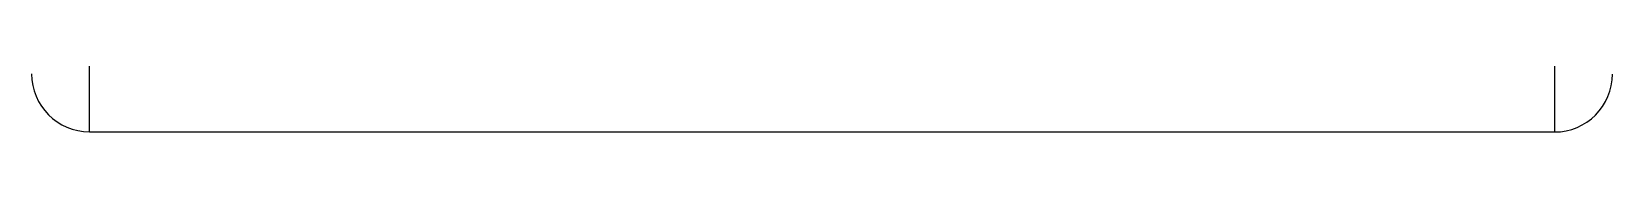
# Model space of a CAD drawing. Header units: millimetres. Extents: x 453.6 to 545.9, y 214.7 to 294.3.
# Drawn here: x 502.175 to 502.995, y 265.76 to 265.79 of the extents above; entities that cross this region are included whole.
import ezdxf

# ---------------------------------------------------------------- set-up
doc = ezdxf.new("R2010")
doc.units = ezdxf.units.MM
doc.header["$LTSCALE"] = 30.734
doc.layers.get('0').update_dxf_attribs({"linetype": 'CONTINUOUS'})

msp = doc.modelspace()

# ---------------------------------------------------------------- linework, layer by layer
at = {"linetype": 'Continuous'}
for p, q in [((502.20513, 265.76062), (502.20518, 266.06062)), ((502.96518, 266.06049), (502.96513, 265.76049)), ((502.20513, 265.76062), (502.96513, 265.76049))]:
    msp.add_line(p, q, dxfattribs=at)
for centre, start, end in [((502.20514, 265.79062), 179.98995, 269.98995), ((502.96514, 265.79049), 269.98995, 359.98995)]:
    msp.add_arc(centre, 0.03, start, end, dxfattribs=at)

doc.saveas('drawing.dxf')
